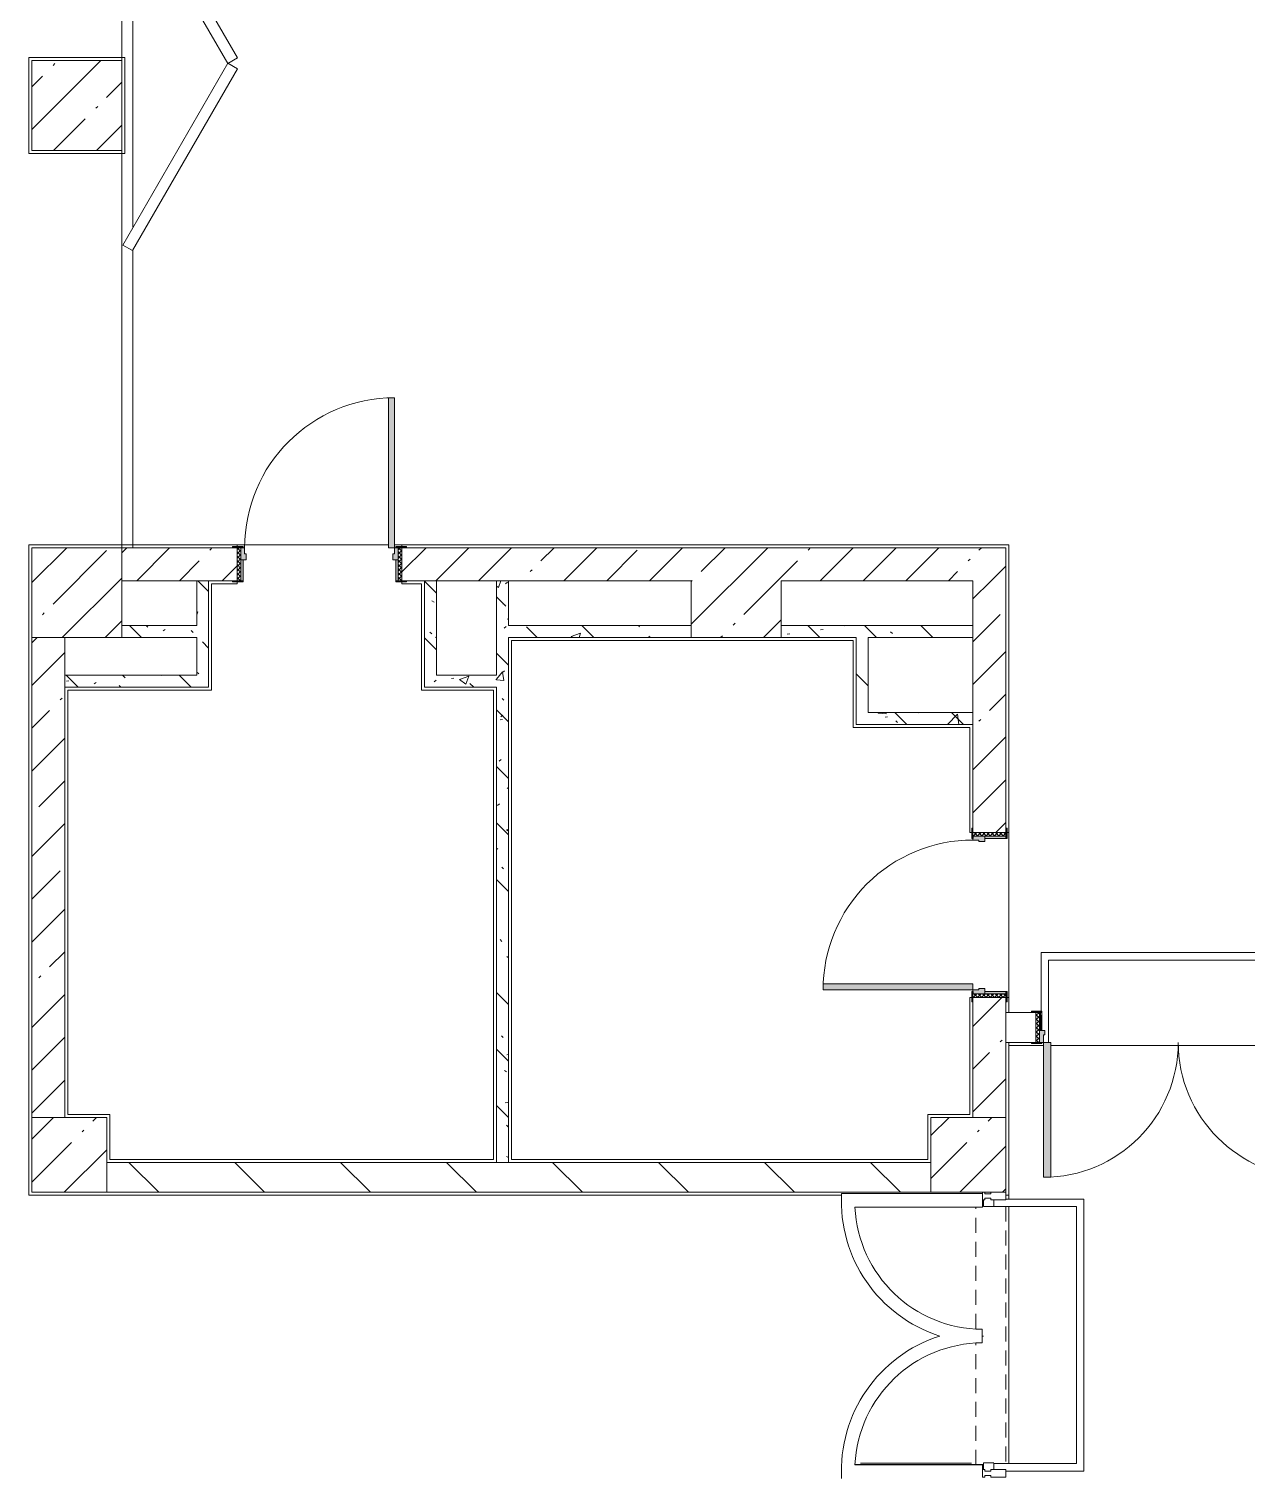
# Model space of a CAD drawing. Header units: millimetres. Extents: x 35787 to 244346, y -8553 to 29000.
# Drawn here: x 131026 to 139156, y 9040 to 18661 of the extents above; entities that cross this region are included whole.
import ezdxf

# ---------------------------------------------------------------- set-up
doc = ezdxf.new("R2010")
doc.units = ezdxf.units.MM
doc.linetypes.add('200_ШТРИХ__ш1_п0_6_', pattern=[160, 100, -60])
for name, color, linetype, lineweight, true_color in [('A-DETL-GENF-7', 7, 'Continuous', 5, 0xaaaaaa), ('A-DOOR-3', 7, 'Continuous', 5, 0xaaaaaa), ('A-DOOR-4', 7, 'Continuous', 5, 0xe2e2e2), ('A-DOOR-FRAM-3', 7, 'Continuous', 5, 0xe2e2e2), ('A-DOOR-FRAM-4', 7, 'Continuous', 5, 0xaaaaaa), ('A-FLOR-2', 7, 'Continuous', 5, 0xaaaaaa), ('I-WALL-8', 7, 'Continuous', 5, 0x787878)]:
    doc.layers.add(name, color=color, linetype=linetype, lineweight=lineweight, true_color=true_color)
for name, color, linetype, lineweight in [('A-DETL-MBND-1', 7, '200_ШТРИХ__ш1_п0_6_', 9), ('A-GLAZ-CWMG-2', 7, 'Continuous', 5), ('A-WALL', 7, 'Continuous', 9), ('I-WALL-7', 7, 'Continuous', 5), ('S-COLS-1', 7, 'Continuous', 5)]:
    doc.layers.add(name, color=color, linetype=linetype, lineweight=lineweight)
pattern_1 = [(45, (117336.4, 0), (-285.123, 285.123), []), (45, (117621.53, 0), (-285.123, 285.123), [504.031, -100.806, 16.764, -84.042])]
pattern_2 = [(135, (117336.4, 0), (-353.553, -353.553), [])]
pattern_3 = [(135, (1751.41, 174.685), (-14.14214, -14.14214), []), (225, (1751.41, 174.685), (14.14214, -14.14214), [])]
pattern_4 = [(45, (-371.384, 174.685), (-14.1421, 14.1421), []), (135, (-371.384, 174.685), (-14.1421, -14.1421), [])]
pattern_5 = [(135, (117336.4, 0), (-377.171, -377.171), [533.4, -88.9, 17.78, -88.9]), (135, (117336.4, 376.94), (-377.171, -377.171), []), (50, (117336.4, 0), (637.645, -55.787), [66.675, -733.425]), (355, (117336.4, 0), (-123.35, 668.7), [53.34, -586.74]), (100.451, (117389.54, -4.65), (514.299, 612.908), [56.665, -623.315]), (46.184, (117336.4, 177.8), (948.776, -147.15), [100.012, -1100.137]), (96.636, (117415.5, 165.5), (830.91, 865.997), [84.998, -934.973]), (351.184, (117336.4, 177.8), (830.918, 865.99), [80.01, -880.11]), (21, (117425.3, 133.35), (530.651, -357.928), [66.675, -733.425]), (326, (117425.3, 133.35), (216.308, 644.658), [53.34, -586.74]), (71.451, (117469.5, 103.5), (746.96, 286.724), [56.665, -623.315]), (37.5, (117336.4, 0), (10.8105, 295.9426), [16.764, -562.864, 16.764, -578.866, -588.962]), (37.5, (117336.4, 0), (10.8105, 295.9426), [-1175.258, 16.764, -572.198]), (7.5, (117336.4, 0), (233.869, 350.6318), [16.764, -322.834, 16.764, -549.529, -224.472]), (7.5, (117336.4, 0), (233.869, 350.6318), [-905.891, 16.764, -207.708]), (327.5, (117138.16, 0), (474.5678, -20.0513), [16.764, -205.486, 16.764, -676.656, -920.115]), (327.5, (117138.16, 0), (474.5678, -20.0513), [-915.67, 16.764, -903.351]), (317.5, (117049.26, 0), (518.452, 88.9934), [16.764, -272.161, 16.764, -443.738, -653.415]), (317.5, (117049.26, 0), (518.452, 88.9934), [-749.427, 16.764, -636.651])]

# ---------------------------------------------------------------- blocks, each defined once
blk = doc.blocks.new('BSC_Колонна _Прямоугольная - 600х600-V74-1_2_2_птичка')
at = {"layer": 'S-COLS-1'}
h = blk.add_hatch(dxfattribs=at)
h.set_pattern_fill('FP_100', color=256, style=0, pattern_type=2)
h.set_pattern_definition([(45, (-14010, -14900), (-285.123, 285.123), []), (45, (-13724.88, -14900), (-285.123, 285.123), [504.031, -100.806, 16.764, -84.042])])
h.paths.add_polyline_path([(220, -300), (300, -300), (300, 300), (-300, 300), (-300, -300), (-80, -300)])
for p, q in [((300, 300), (-300, 300)), ((-300, 300), (-300, -300)), ((300, -300), (300, 300)), ((-300, -300), (300, -300))]:
    blk.add_line(p, q, dxfattribs=at)
blk = doc.blocks.new('BSC_Колонна _Прямоугольная - 600х600-23295697-1_2_2_птичка')
at = {"layer": 'S-COLS-1'}
h = blk.add_hatch(dxfattribs=at)
h.set_pattern_fill('FP_101', color=256, style=0, pattern_type=2)
h.set_pattern_definition([(45, (-14010, -18150), (-285.123, 285.123), []), (45, (-13724.88, -18150), (-285.123, 285.123), [504.031, -100.806, 16.764, -84.042])])
h.paths.add_polyline_path([(-300, -300), (300, -300), (300, 300), (-300, 300), (-300, 281.5)])
for p, q in [((300, 300), (-300, 300)), ((-300, 300), (-300, -300)), ((300, -300), (300, 300)), ((-300, -300), (300, -300))]:
    blk.add_line(p, q, dxfattribs=at)
blk = doc.blocks.new('Дверь_Витражная_остекление_ - ДВН_CОШ в витраже-31920700-1_2_2_птичка')
at = {"layer": 'A-DETL-GENF-7'}
for p, q in [((-855, 60), (-855, -10)), ((855, 60), (855, -10)), ((-865, -10), (-900, -10)), ((-865, -10), (-900, -10)), ((-855, -10), (-900, -10)), ((-865, -17), (-865, -10)), ((-865, -17), (-865, -10)), ((855, -10), (900, -10)), ((856, -830), (856, -90)), ((865, -10), (900, -10)), ((865, -867), (865, -10)), ((865, -10), (865, -867)), ((900, -10), (865, -10))]:
    blk.add_line(p, q, dxfattribs=at)
at = {"layer": 'A-DOOR-3'}
for centre, radius, start, end in [((-910, -10), 920, 359.49349, 0), ((910, -10), 900, 180, 180.51777)]:
    blk.add_arc(centre, radius, start, end, dxfattribs=at)
blk = doc.blocks.new('Прямоугольный импост - Импост структурный с накладкой - 160мм Темный-31915521-1_2_2_птичка')
at = {"layer": 'A-GLAZ-CWMG-2'}
for p, q in [((-25, 17), (25, 17)), ((-15, 0), (-25, 0)), ((-15, -40), (-15, 0)), ((25, 0), (15, 0)), ((15, 0), (15, -40)), ((25, 17), (25, 0)), ((-25, -40), (-15, -40)), ((15, -40), (25, -40)), ((25, -40), (25, -140)), ((25, -140), (-25, -140))]:
    blk.add_line(p, q, dxfattribs=at)
blk = doc.blocks.new('Прямоугольный импост - Импост структурный с накладкой - 160мм Темный-30755591-1_2_2_птичка')
at = {"layer": 'A-GLAZ-CWMG-2'}
for p, q in [((-25, 0), (-25, 17)), ((-25, 17), (25, 17)), ((-15, 0), (-25, 0)), ((-15, -40), (-15, 0)), ((25, 0), (15, 0)), ((15, 0), (15, -40)), ((25, 17), (25, 0)), ((-25, -140), (-25, -40)), ((-25, -40), (-15, -40)), ((15, -40), (25, -40)), ((25, -40), (25, -140)), ((25, -140), (-25, -140))]:
    blk.add_line(p, q, dxfattribs=at)
blk = doc.blocks.new('110_Дверь_СКБ_1Ст_Внутренняя1 - Д-13 1100x2100h_кладовая-33288301-1_2_2_птичка')
at = {"layer": 'A-DOOR-3'}
h = blk.add_hatch(dxfattribs=at)
h.set_pattern_fill('FP_51', color=256, style=0, pattern_type=2)
h.set_pattern_definition(pattern_3)
h.paths.add_polyline_path([(537.5, -110), (562.5, -110), (562.5, 110), (537.5, 110), (537.5, 6.5)])
at = {"layer": 'A-DOOR-4'}
h = blk.add_hatch(color=256, dxfattribs=at)
h.paths.add_polyline_path([(533.2, 30), (537.5, 30), (537.5, 110), (512.5, 110), (512.5, 70), (502.5, 70), (502.5, 30), (522.5, 30)])
h.paths.add_polyline_path([(-512.5, 30), (-477.5, 30), (-477.5, 70), (-487.5, 70), (-487.5, 110), (-512.5, 110)])
at = {"layer": 'A-DOOR-FRAM-3'}
for points in [[(472.5, 110), (512.5, 110), (512.5, 1110), (472.5, 1110), (472.5, 130)], [(-512.5, 110), (-497.5, 110), (-497.5, 118), (-567.5, 118), (-567.5, 110), (-537.5, 110)], [(562.5, 110), (592.5, 110), (592.5, 118), (522.5, 118), (522.5, 110), (546.8, 110)], [(-497.5, -110), (-497.5, 30), (-512.5, 30), (-512.5, -110)], [(537.5, -110), (533.2, 30), (522.5, 30), (522.5, -110)], [(-497.5, -118), (-497.5, -110), (-567.5, -114), (-567.5, -118), (-537.5, -118)], [(581.8, -118), (592.5, -118), (592.5, -110), (522.5, -110), (522.5, -118), (562.5, -118)]]:
    blk.add_hatch(color=256, dxfattribs=at).paths.add_polyline_path(points)
at = {"layer": 'A-DOOR-FRAM-4'}
h = blk.add_hatch(dxfattribs=at)
h.set_pattern_fill('FP_52', color=256, style=0, pattern_type=2)
h.set_pattern_definition(pattern_4)
h.paths.add_polyline_path([(-512.5, -110), (-512.5, 110), (-537.5, 110), (-537.5, -110)])
at = {"layer": 'A-DOOR-3'}
for p, q in [((512.5, 1110), (472.5, 1110)), ((472.5, 1110), (472.5, 110)), ((512.5, 110), (512.5, 1110)), ((472.5, 110), (512.5, 110))]:
    blk.add_line(p, q, dxfattribs=at)
blk.add_arc((512.5, 110), 1000, 90, 180, dxfattribs=at)
at = {"layer": 'A-DOOR-FRAM-4'}
for p, q in [((-497.5, 118), (-567.5, 118)), ((-567.5, 118), (-567.5, 110)), ((-567.5, 110), (-497.5, 110)), ((-512.5, 110), (-537.5, 110)), ((-537.5, 110), (-537.5, -110)), ((-487.5, 110), (-512.5, 110)), ((-512.5, 110), (-512.5, 30)), ((-512.5, -110), (-512.5, 110)), ((-497.5, 110), (-512.5, 110)), ((-512.5, 110), (-512.5, 109)), ((-512.5, 109), (-497.5, 109)), ((-497.5, 110), (-497.5, 118)), ((-497.5, 109), (-497.5, 110)), ((-487.5, 70), (-487.5, 110)), ((512.5, 110), (512.5, 70)), ((537.5, 110), (512.5, 110)), ((592.5, 118), (522.5, 118)), ((522.5, 118), (522.5, 110)), ((537.5, 110), (522.5, 110)), ((522.5, 110), (522.5, 109)), ((522.5, 110), (592.5, 110)), ((522.5, 109), (537.5, 109)), ((537.5, 30), (537.5, 110)), ((562.5, 110), (537.5, 110)), ((537.5, 110), (537.5, -110)), ((537.5, 109), (537.5, 110)), ((562.5, -110), (562.5, 110)), ((592.5, 110), (592.5, 118)), ((-512.5, 30), (-477.5, 30)), ((-497.5, 30), (-512.5, 30)), ((-512.5, 30), (-512.5, -110)), ((-497.5, -110), (-497.5, 30)), ((-477.5, 70), (-487.5, 70)), ((-477.5, 30), (-477.5, 70)), ((512.5, 70), (502.5, 70)), ((502.5, 70), (502.5, 30)), ((502.5, 30), (537.5, 30)), ((537.5, 30), (522.5, 30)), ((522.5, 30), (522.5, -110)), ((537.5, -110), (537.5, 30)), ((-497.5, -110), (-567.5, -110)), ((-567.5, -110), (-567.5, -118)), ((-567.5, -118), (-497.5, -118)), ((-537.5, -110), (-512.5, -110)), ((-512.5, -110), (-497.5, -110)), ((-497.5, -118), (-497.5, -110)), ((522.5, -110), (537.5, -110)), ((592.5, -110), (522.5, -110)), ((522.5, -110), (522.5, -118)), ((522.5, -118), (592.5, -118)), ((537.5, -110), (562.5, -110)), ((592.5, -118), (592.5, -110))]:
    blk.add_line(p, q, dxfattribs=at)
blk = doc.blocks.new('DOR__перегородка__Прямоугольная - ТП-2_ Вн_ДПГ_9480х4200h_2-23998078-1_2_2_птичка')
at = {"layer": 'A-DOOR-3'}
for p, q in [((0, 0), (2650, 0)), ((3250, 0), (6400, 0)), ((7000, 0), (9480, 0)), ((0, -75), (1987.4, -75)), ((2137.4, -75), (4324.5, -75)), ((4474.5, -75), (4486.7, -75)), ((4636.7, -75), (6823.8, -75)), ((6973.8, -75), (6985, -75)), ((7135, -75), (9323.2, -75)), ((9105.2, -200.9), (9105.2, -75)), ((9180.2, -157.6), (9180.2, -75)), ((9255.2, -114.3), (9255.2, -75)), ((9473.2, -75), (9480, -75)), ((9330.2, -1474.2), (9330.2, -157.6)), ((9405.2, -1474.2), (9405.2, -114.3)), ((9105.2, -1474.2), (9105.2, -287.5)), ((9180.2, -1474.2), (9180.2, -244.2)), ((9255.2, -1474.2), (9255.2, -200.9)), ((9480, -1474.2), (9480, -450)), ((9105.2, -1474.2), (9480, -1474.2))]:
    blk.add_line(p, q, dxfattribs=at)
at = {"layer": 'A-DOOR-FRAM-4'}
for p, q in [((2019.1, -6.7), (1981.6, -71.7)), ((1981.6, -71.7), (3193.9, -771.8)), ((3231.5, -706.9), (2019.1, -6.7)), ((4442.7, -6.7), (3230.4, -706.9)), ((3267.9, -771.8), (4480.3, -71.7)), ((4480.3, -71.7), (4442.7, -6.7)), ((4518.4, -6.7), (4480.9, -71.7)), ((4480.9, -71.7), (5693.3, -771.8)), ((5730.8, -706.9), (4518.4, -6.7)), ((6942.1, -6.7), (5729.7, -706.9)), ((5767.3, -771.8), (6979.6, -71.7)), ((6979.6, -71.7), (6942.1, -6.7)), ((7016.7, -6.7), (6979.2, -71.7)), ((6979.2, -71.7), (8191.6, -771.8)), ((8229.1, -706.9), (7016.7, -6.7)), ((9441.4, -6.7), (8229.1, -706.9)), ((8266.6, -771.8), (9478.9, -71.7)), ((9478.9, -71.7), (9441.4, -6.7)), ((3193.9, -771.8), (3231.5, -706.9)), ((3230.4, -706.9), (3267.9, -771.8)), ((5693.3, -771.8), (5730.8, -706.9)), ((5729.7, -706.9), (5767.3, -771.8)), ((8191.6, -771.8), (8229.1, -706.9)), ((8229.1, -706.9), (8266.6, -771.8))]:
    blk.add_line(p, q, dxfattribs=at)
blk = doc.blocks.new('110_Дверь_СКБ_1Ст_Внутренняя1 - Д-4к_п__1100x2100h_Артистические EI30-23985503-1_2_2_птичка')
at = {"layer": 'A-DOOR-3'}
h = blk.add_hatch(dxfattribs=at)
h.set_pattern_fill('FP_51', color=256, style=0, pattern_type=2)
h.set_pattern_definition(pattern_3)
h.paths.add_polyline_path([(537.5, 102.1), (537.5, -110), (562.5, -110), (562.5, 110), (537.5, 110)])
at = {"layer": 'A-DOOR-4'}
h = blk.add_hatch(color=256, dxfattribs=at)
h.paths.add_polyline_path([(-512.5, 30), (-477.5, 30), (-477.5, 70), (-487.5, 70), (-487.5, 110), (-512.5, 110)])
h.paths.add_polyline_path([(502.5, 54), (502.5, 30), (537.5, 30), (537.5, 110), (512.5, 110), (508.7, 70), (502.5, 70), (502.5, 63.1)])
at = {"layer": 'A-DOOR-FRAM-3'}
for points in [[(-487.5, 704.8), (-487.5, 110), (-447.5, 110), (-447.5, 1110), (-487.5, 1110)], [(-567.5, 117), (-567.5, 110), (-497.5, 110), (-497.5, 118), (-567.5, 118)], [(522.5, 118), (522.5, 110), (592.5, 110), (592.5, 118), (537.5, 118)], [(-512.5, -110), (-497.5, -110), (-497.5, 30), (-512.5, 30)], [(522.5, -110), (537.5, -110), (537.5, 30), (522.5, 30)], [(-567.5, -118), (-497.5, -118), (-497.5, -110), (-567.5, -110)], [(522.5, -110), (522.5, -118), (592.5, -118), (592.5, -110), (537.5, -110)]]:
    blk.add_hatch(color=256, dxfattribs=at).paths.add_polyline_path(points)
at = {"layer": 'A-DOOR-FRAM-4'}
h = blk.add_hatch(dxfattribs=at)
h.set_pattern_fill('FP_52', color=256, style=0, pattern_type=2)
h.set_pattern_definition(pattern_4)
h.paths.add_polyline_path([(-537.5, -110), (-512.5, -110), (-512.5, 110), (-537.5, 110)])
at = {"layer": 'A-DOOR-3'}
for p, q in [((-487.5, 1110), (-487.5, 110)), ((-447.5, 1110), (-487.5, 1110)), ((-447.5, 110), (-447.5, 1110)), ((-487.5, 110), (-447.5, 110))]:
    blk.add_line(p, q, dxfattribs=at)
blk.add_arc((-487.5, 110), 1000, 360, 90, dxfattribs=at)
at = {"layer": 'A-DOOR-FRAM-4'}
for p, q in [((-497.5, 118), (-567.5, 118)), ((-567.5, 118), (-567.5, 110)), ((-567.5, 110), (-497.5, 110)), ((-512.5, 110), (-537.5, 110)), ((-537.5, 110), (-537.5, -110)), ((-487.5, 110), (-512.5, 110)), ((-512.5, 110), (-512.5, 30)), ((-512.5, -110), (-512.5, 110)), ((-497.5, 110), (-512.5, 110)), ((-512.5, 110), (-512.5, 109)), ((-512.5, 109), (-497.5, 109)), ((-497.5, 110), (-497.5, 118)), ((-497.5, 109), (-497.5, 110)), ((-487.5, 70), (-487.5, 110)), ((512.5, 110), (512.5, 70)), ((537.5, 110), (512.5, 110)), ((592.5, 118), (522.5, 118)), ((522.5, 118), (522.5, 110)), ((537.5, 110), (522.5, 110)), ((522.5, 110), (522.5, 109)), ((522.5, 110), (592.5, 110)), ((522.5, 109), (537.5, 109)), ((537.5, 30), (537.5, 110)), ((562.5, 110), (537.5, 110)), ((537.5, 110), (537.5, -110)), ((537.5, 109), (537.5, 110)), ((562.5, -110), (562.5, 110)), ((592.5, 110), (592.5, 118)), ((-512.5, 30), (-477.5, 30)), ((-497.5, 30), (-512.5, 30)), ((-512.5, 30), (-512.5, -110)), ((-497.5, -110), (-497.5, 30)), ((-477.5, 70), (-487.5, 70)), ((-477.5, 30), (-477.5, 70)), ((512.5, 70), (502.5, 70)), ((502.5, 70), (502.5, 30)), ((502.5, 30), (537.5, 30)), ((537.5, 30), (522.5, 30)), ((522.5, 30), (522.5, -110)), ((537.5, -110), (537.5, 30)), ((-497.5, -110), (-567.5, -110)), ((-567.5, -110), (-567.5, -118)), ((-567.5, -118), (-497.5, -118)), ((-537.5, -110), (-512.5, -110)), ((-512.5, -110), (-497.5, -110)), ((-497.5, -118), (-497.5, -110)), ((522.5, -110), (537.5, -110)), ((592.5, -110), (522.5, -110)), ((522.5, -110), (522.5, -118)), ((522.5, -118), (592.5, -118)), ((537.5, -110), (562.5, -110)), ((592.5, -118), (592.5, -110))]:
    blk.add_line(p, q, dxfattribs=at)
blk = doc.blocks.new('BSC_Колонна _Прямоугольная - 500х500-V123-1_2_2_птичка')
at = {"layer": 'S-COLS-1'}
h = blk.add_hatch(dxfattribs=at)
h.set_pattern_fill('FP_140', color=256, style=0, pattern_type=2)
h.set_pattern_definition([(45, (-19960, -11150), (-285.123, 285.123), []), (45, (-19674.88, -11150), (-285.123, 285.123), [504.031, -100.806, 16.764, -84.042])])
h.paths.add_polyline_path([(250, -250), (250, 250), (-250, 250), (-250, -250)])
for p, q in [((250, 250), (-250, 250)), ((-250, 250), (-250, -250)), ((250, -250), (250, 250)), ((-250, -250), (250, -250))]:
    blk.add_line(p, q, dxfattribs=at)
blk = doc.blocks.new('110_Дверь_СКБ_2Ст - Д-10 1800x2100h_Актовый зал EI30-23435156-1_2_2_птичка')
at = {"layer": 'A-DOOR-3'}
h = blk.add_hatch(dxfattribs=at)
h.set_pattern_fill('FP_144', color=256, style=0, pattern_type=2)
h.set_pattern_definition([(135, (1351.41, 164.685), (-14.1421, -14.1421), []), (225, (1351.41, 164.685), (14.1421, -14.1421), [])])
h.paths.add_polyline_path([(962.5, 100), (937.5, 100), (937.5, -100), (962.5, -100)])
at = {"layer": 'A-DOOR-4'}
for points in [[(-887.5, 1000), (-887.5, 100), (-837.5, 100), (-837.5, 1000)], [(862.5, 1000), (862.5, 100), (912.5, 100), (912.5, 1000)]]:
    blk.add_hatch(color=256, dxfattribs=at).paths.add_polyline_path(points)
h = blk.add_hatch(color=256, dxfattribs=at)
h.paths.add_polyline_path([(937.5, 100), (912.5, 100), (912.5, 50), (902.5, 50), (902.5, 20), (937.5, 20)])
h.paths.add_polyline_path([(-887.5, 100), (-912.5, 100), (-912.5, 20), (-877.5, 20), (-882.7, 50), (-887.5, 50)])
at = {"layer": 'A-DOOR-FRAM-3'}
for points in [[(-937.5, 108), (-967.5, 108), (-967.5, 100), (-897.5, 100), (-897.5, 108), (-916.5, 108)], [(962.5, 108), (922.5, 108), (927.9, 100), (992.5, 100), (992.5, 108)], [(-912.5, 20), (-912.5, -100), (-897.5, -100), (-897.5, 20)], [(927.9, 20), (922.5, 20), (927.9, -100), (937.5, -100), (937.5, 20)], [(-897.5, -100), (-967.5, -100), (-967.5, -108), (-897.5, -108)], [(922.5, -100), (927.9, -108), (992.5, -108), (992.5, -100), (927.9, -100)]]:
    blk.add_hatch(color=256, dxfattribs=at).paths.add_polyline_path(points)
at = {"layer": 'A-DOOR-FRAM-4'}
h = blk.add_hatch(dxfattribs=at)
h.set_pattern_fill('FP_145', color=256, style=0, pattern_type=2)
h.set_pattern_definition([(45, (-771.384, 164.685), (-14.1421, 14.1421), []), (135, (-771.384, 164.685), (-14.1421, -14.1421), [])])
h.paths.add_polyline_path([(-912.5, 100), (-937.5, 100), (-937.5, -100), (-912.5, -100)])
at = {"layer": 'A-DOOR-3'}
for p, q in [((-887.5, 1000), (-887.5, 100)), ((-837.5, 1000), (-887.5, 1000)), ((-837.5, 100), (-837.5, 1000)), ((912.5, 1000), (862.5, 1000)), ((862.5, 1000), (862.5, 100)), ((912.5, 100), (912.5, 1000)), ((-887.5, 100), (-837.5, 100)), ((862.5, 100), (912.5, 100))]:
    blk.add_line(p, q, dxfattribs=at)
for centre, start, end in [((-887.5, 100), 0, 90), ((912.5, 100), 90, 180)]:
    blk.add_arc(centre, 900, start, end, dxfattribs=at)
at = {"layer": 'A-DOOR-FRAM-4'}
for p, q in [((-897.5, 108), (-967.5, 108)), ((-967.5, 108), (-967.5, 100)), ((-967.5, 100), (-897.5, 100)), ((-912.5, 100), (-937.5, 100)), ((-937.5, 100), (-937.5, -100)), ((-887.5, 100), (-912.5, 100)), ((-912.5, 100), (-912.5, 20)), ((-912.5, -100), (-912.5, 100)), ((-897.5, 100), (-897.5, 108)), ((-887.5, 50), (-887.5, 100)), ((912.5, 100), (912.5, 50)), ((937.5, 100), (912.5, 100)), ((992.5, 108), (922.5, 108)), ((922.5, 108), (922.5, 100)), ((922.5, 100), (992.5, 100)), ((937.5, 20), (937.5, 100)), ((962.5, 100), (937.5, 100)), ((937.5, 100), (937.5, -100)), ((962.5, -100), (962.5, 100)), ((992.5, 100), (992.5, 108)), ((-912.5, 20), (-877.5, 20)), ((-897.5, 20), (-912.5, 20)), ((-912.5, 20), (-912.5, -100)), ((-897.5, -100), (-897.5, 20)), ((-877.5, 50), (-887.5, 50)), ((-877.5, 20), (-877.5, 50)), ((912.5, 50), (902.5, 50)), ((902.5, 50), (902.5, 20)), ((902.5, 20), (937.5, 20)), ((937.5, 20), (922.5, 20)), ((922.5, 20), (922.5, -100)), ((937.5, -100), (937.5, 20)), ((-897.5, -100), (-967.5, -100)), ((-967.5, -100), (-967.5, -108)), ((-967.5, -108), (-897.5, -108)), ((-937.5, -100), (-912.5, -100)), ((-912.5, -100), (-897.5, -100)), ((-897.5, -108), (-897.5, -100)), ((922.5, -100), (937.5, -100)), ((992.5, -100), (922.5, -100)), ((922.5, -100), (922.5, -108)), ((922.5, -108), (992.5, -108)), ((937.5, -100), (962.5, -100)), ((992.5, -108), (992.5, -100))]:
    blk.add_line(p, q, dxfattribs=at)
blk = doc.blocks.new('BSC_Колонна _Прямоугольная - 500х500-V143-1_2_2_птичка')
at = {"layer": 'S-COLS-1'}
h = blk.add_hatch(dxfattribs=at)
h.set_pattern_fill('FP_155', color=256, style=0, pattern_type=2)
h.set_pattern_definition([(45, (-13960, -11150), (-285.123, 285.123), []), (45, (-13674.88, -11150), (-285.123, 285.123), [504.031, -100.806, 16.764, -84.042])])
h.paths.add_polyline_path([(-250, -250), (250, -250), (250, 250), (-250, 247.8), (-250, -206.3)])
for p, q in [((250, 250), (-250, 250)), ((-250, 250), (-250, -250)), ((250, -250), (250, 250)), ((-250, -250), (250, -250))]:
    blk.add_line(p, q, dxfattribs=at)
blk = doc.blocks.new('BSC_Колонна _Прямоугольная - 500х500-V160-1_2_2_птичка')
at = {"layer": 'S-COLS-1'}
for p, q in [((250, 250), (-250, 250)), ((-250, 250), (-250, -250)), ((250, -250), (250, 250)), ((-250, -250), (250, -250))]:
    blk.add_line(p, q, dxfattribs=at)
blk = doc.blocks.new('Прямоугольный импост - Импост структурный с накладкой - 160мм-31915517-1_2_2_птичка')
at = {"layer": 'A-GLAZ-CWMG-2'}
for p, q in [((0, 17), (-50, 17)), ((-50, 17), (-50, 0)), ((-50, 0), (-40, 0)), ((-40, 0), (-40, -40)), ((-10, -40), (-10, 0)), ((-10, 0), (0, 0)), ((-40, -40), (-50, -40)), ((-50, -40), (-50, -140)), ((0, -40), (-10, -40)), ((-50, -140), (0, -140))]:
    blk.add_line(p, q, dxfattribs=at)

msp = doc.modelspace()

# ---------------------------------------------------------------- hatches: boundary and pattern name
at = {"layer": 'I-WALL-7'}
h = msp.add_hatch(dxfattribs=at)
h.set_pattern_fill('FP_92', color=256, style=0, pattern_type=2)
h.set_pattern_definition(pattern_1)
h.paths.add_polyline_path([(133546.4, 14980), (135446.7, 14980), (135446.7, 15200), (133516.4, 15200), (133516.4, 14980), (133534.5, 14980)])
h.paths.add_polyline_path([(137326.4, 14980), (137546.4, 14980), (137546.4, 15200), (136046.7, 15200), (136046.7, 14980), (136731.6, 14980)])
h.paths.add_polyline_path([(132146.4, 14980), (132416.4, 14980), (132416.4, 15200), (131646.4, 15200), (131646.4, 14980), (131666.4, 14980)])
h = msp.add_hatch(dxfattribs=at)
h.set_pattern_fill('FP_92', color=256, style=0, pattern_type=2)
h.set_pattern_definition(pattern_1)
h.paths.add_polyline_path([(137326.4, 11400), (137546.4, 11400), (137546.4, 12200), (137326.4, 12200), (137326.4, 11452.4)])
h.paths.add_polyline_path([(137546.4, 13300), (137546.4, 14980), (137326.4, 14980), (137326.4, 13300)])
h = msp.add_hatch(dxfattribs=at)
h.set_pattern_fill('FP_92', color=256, style=0, pattern_type=2)
h.set_pattern_definition(pattern_1)
h.paths.add_polyline_path([(131046.4, 11400), (131266.4, 11400), (131266.4, 14600), (131046.4, 14600), (131046.4, 11420)])
h = msp.add_hatch(dxfattribs=at)
h.set_pattern_fill('FP_98', color=256, style=0, pattern_type=2)
h.set_pattern_definition(pattern_2)
h.paths.add_polyline_path([(139676.4, 11900), (139926.4, 11900), (139926.4, 12100), (139646.4, 12100), (139646.4, 11900)])
h.paths.add_polyline_path([(137566.4, 11900), (137746.4, 11900), (137746.4, 12100), (137546.4, 12100), (137546.4, 11900)])
h = msp.add_hatch(dxfattribs=at)
h.set_pattern_fill('FP_98', color=256, style=0, pattern_type=2)
h.set_pattern_definition(pattern_2)
h.paths.add_polyline_path([(131546.4, 10900), (137046.4, 10900), (137046.4, 11100), (131546.4, 11100), (131546.4, 10994)])
at = {"layer": 'I-WALL-8'}
h = msp.add_hatch(dxfattribs=at)
h.set_pattern_fill('FP_112', color=256, style=0, pattern_type=2)
h.set_pattern_definition(pattern_5)
h.paths.add_polyline_path([(132226.4, 14350), (132226.4, 14980), (132146.4, 14976), (132146.4, 14350)])
h = msp.add_hatch(dxfattribs=at)
h.set_pattern_fill('FP_112', color=256, style=0, pattern_type=2)
h.set_pattern_definition(pattern_5)
h.paths.add_polyline_path([(133666.4, 14350), (133746.4, 14350), (133746.4, 14980), (133666.4, 14980), (133666.4, 14960)])
h = msp.add_hatch(dxfattribs=at)
h.set_pattern_fill('FP_112', color=256, style=0, pattern_type=2)
h.set_pattern_definition(pattern_5)
h.paths.add_polyline_path([(134226.4, 11100), (134226.4, 14980), (134146.4, 14980), (134146.4, 11100)])
h = msp.add_hatch(dxfattribs=at)
h.set_pattern_fill('FP_112', color=256, style=0, pattern_type=2)
h.set_pattern_definition(pattern_5)
h.paths.add_polyline_path([(132146.4, 14600), (132146.4, 14680), (131646.4, 14680), (131646.4, 14600)])
h = msp.add_hatch(dxfattribs=at)
h.set_pattern_fill('FP_112', color=256, style=0, pattern_type=2)
h.set_pattern_definition(pattern_5)
h.paths.add_polyline_path([(134226.4, 14600), (135446.4, 14600), (135446.4, 14680), (134226.4, 14680)])
h = msp.add_hatch(dxfattribs=at)
h.set_pattern_fill('FP_112', color=256, style=0, pattern_type=2)
h.set_pattern_definition(pattern_5)
h.paths.add_polyline_path([(137326.4, 14600), (137326.4, 14680), (136046.7, 14680), (136046.7, 14600), (136731.6, 14600)])
h = msp.add_hatch(dxfattribs=at)
h.set_pattern_fill('FP_112', color=256, style=0, pattern_type=2)
h.set_pattern_definition(pattern_5)
h.paths.add_polyline_path([(136626.4, 14020), (136626.4, 14600), (136546.4, 14600), (136546.4, 14020)])
h = msp.add_hatch(dxfattribs=at)
h.set_pattern_fill('FP_112', color=256, style=0, pattern_type=2)
h.set_pattern_definition(pattern_5)
h.paths.add_polyline_path([(131646.4, 14270), (132226.4, 14270), (132226.4, 14350), (131266.4, 14350), (131266.4, 14270), (131566.4, 14270)])
h = msp.add_hatch(dxfattribs=at)
h.set_pattern_fill('FP_112', color=256, style=0, pattern_type=2)
h.set_pattern_definition(pattern_5)
h.paths.add_polyline_path([(133746.4, 14270), (134146.4, 14270), (134146.4, 14350), (133666.4, 14350), (133666.4, 14270), (133674.7, 14270)])
h = msp.add_hatch(dxfattribs=at)
h.set_pattern_fill('FP_112', color=256, style=0, pattern_type=2)
h.set_pattern_definition(pattern_5)
h.paths.add_polyline_path([(137326.4, 14020), (137326.4, 14100), (136626.4, 14100), (136626.4, 14020), (137306.4, 14020)])
at = {"layer": 'S-COLS-1'}
h = msp.add_hatch(dxfattribs=at)
h.set_pattern_fill('FP_92', color=256, style=0, pattern_type=2)
h.set_pattern_definition(pattern_1)
h.paths.add_polyline_path([(135446.7, 14600), (136046.7, 14600), (136046.7, 15200), (135446.7, 15200), (135446.7, 14980)])

# ---------------------------------------------------------------- linework, layer by layer
at = {"layer": 'A-DETL-MBND-1'}
for p, q in [((137346.4, 9989), (137346.4, 10801.3)), ((137546.4, 10805.2), (137546.4, 9090)), ((137346.4, 9081.3), (137346.4, 9893.6))]:
    msp.add_line(p, q, dxfattribs=at)
at = {"layer": 'A-FLOR-2'}
for p, q in [((131026.4, 17830), (131026.4, 18470)), ((131026.4, 18470), (131666.4, 18470)), ((131666.4, 18470), (131666.4, 17830)), ((131666.4, 17830), (131026.4, 17830)), ((131026.4, 10880), (131026.4, 15220)), ((131026.4, 15220), (133426.4, 15220)), ((132416.4, 15220), (132416.4, 15208)), ((133466.4, 15220), (137566.4, 15220)), ((133516.4, 15208), (133516.4, 15220)), ((137566.4, 15220), (137566.4, 12100)), ((132416.4, 14960), (132246.4, 14960)), ((132246.4, 14960), (132246.4, 14250)), ((132416.4, 14972), (132416.4, 14960)), ((133516.4, 14960), (133516.4, 14972)), ((133646.4, 14960), (133516.4, 14960)), ((133646.4, 14250), (133646.4, 14960)), ((136526.4, 14580), (134246.4, 14580)), ((134246.4, 14580), (134246.4, 11120)), ((136526.4, 14000), (136526.4, 14580)), ((132246.4, 14250), (131286.4, 14250)), ((131286.4, 14250), (131286.4, 11420)), ((134126.4, 14250), (133646.4, 14250)), ((134126.4, 11120), (134126.4, 14250)), ((137306.4, 14000), (136526.4, 14000)), ((137306.4, 13300), (137306.4, 14000)), ((137318.4, 13300), (137306.4, 13300)), ((137566.4, 13300), (137554.4, 13300)), ((137781.1, 12498.9), (137781.1, 12108)), ((139596.2, 12498.9), (137781.1, 12498.9)), ((137831.1, 11900), (137831.1, 12448.9)), ((137831.1, 12448.9), (139546.2, 12448.9)), ((137306.4, 11420), (137306.4, 12200)), ((137306.4, 12200), (137318.4, 12200)), ((137554.4, 12200), (137566.4, 12200)), ((137566.4, 10855.2), (137566.4, 11900)), ((137796.4, 11880), (137566.4, 11880)), ((137786.4, 11898.9), (137796.4, 11898.9)), ((139546.4, 11880), (137846.4, 11880)), ((131286.4, 11420), (131566.4, 11420)), ((131566.4, 11420), (131566.4, 11120)), ((137026.4, 11120), (137026.4, 11420)), ((137026.4, 11420), (137306.4, 11420)), ((131566.4, 11120), (134126.4, 11120)), ((134246.4, 11120), (137026.4, 11120)), ((136449.7, 10880), (131026.4, 10880)), ((137389.7, 10891.3), (136449.6, 10891.3)), ((137566.4, 10880), (137546.7, 10880)), ((136539.3, 10801.3), (137389.7, 10801.3)), ((137389.7, 10801.3), (137389.7, 10850)), ((137466.7, 10850), (137466.7, 10805.2)), ((137466.7, 10805.2), (138016.7, 10805.2)), ((138066.7, 10855.2), (137546.7, 10855.2)), ((137566.4, 10805.2), (137566.4, 9090)), ((138016.7, 10805.2), (138016.7, 9090)), ((138066.7, 9040), (138066.7, 10855.2)), ((137388.7, 9896.3), (137388.7, 9986.3)), ((137389.7, 9081.3), (136539.3, 9081.3)), ((137389.7, 9050), (137389.7, 9081.3)), ((138016.7, 9090), (137466.7, 9090)), ((137466.7, 9090), (137466.7, 9050)), ((137546.7, 9040), (138066.7, 9040))]:
    msp.add_line(p, q, dxfattribs=at)
for centre, radius, start, end in [((137393.3, 10841.3), 945, 176.96706, 252.24721), ((137393.3, 10841.3), 855, 182.68148, 269.68791), ((137393.3, 9041.3), 945, 107.75279, 183.03294), ((137393.3, 9041.3), 855, 90.31209, 177.31852)]:
    msp.add_arc(centre, radius, start, end, dxfattribs=at)
at = {"layer": 'A-WALL'}
for p, q in [((132226.4, 14980), (132146.4, 14980)), ((133746.4, 14980), (133666.4, 14980)), ((134226.4, 14980), (134146.4, 14980)), ((137326.4, 14600), (137326.4, 14680)), ((131266.4, 14350), (131266.4, 14270)), ((137326.4, 14020), (137326.4, 14100)), ((137546.4, 12100), (137546.4, 11900)), ((134146.4, 11100), (134226.4, 11100))]:
    msp.add_line(p, q, dxfattribs=at)
at = {"layer": 'I-WALL-7'}
for p, q in [((132386.4, 15200), (131646.4, 15200)), ((135446.7, 15200), (133546.4, 15200)), ((137546.4, 15200), (136046.7, 15200)), ((137546.4, 13330), (137546.4, 15200)), ((131646.4, 14980), (132146.4, 14980)), ((132146.4, 14980), (132146.4, 14680)), ((132226.4, 14270), (132226.4, 14980)), ((132226.4, 14980), (132386.4, 14980)), ((133546.4, 14980), (133666.4, 14980)), ((133666.4, 14980), (133666.4, 14270)), ((133746.4, 14350), (133746.4, 14980)), ((133746.4, 14980), (134146.4, 14980)), ((134146.4, 14980), (134146.4, 14350)), ((134226.4, 14680), (134226.4, 14980)), ((134226.4, 14980), (135446.7, 14980)), ((136046.7, 14980), (137326.4, 14980)), ((137326.4, 14980), (137326.4, 14680)), ((132146.4, 14680), (131646.4, 14680)), ((135446.4, 14680), (134226.4, 14680)), ((135446.4, 14600), (135446.4, 14680)), ((137326.4, 14680), (136046.7, 14680)), ((136046.7, 14680), (136046.7, 14600)), ((131046.4, 14600), (131046.4, 11400)), ((131266.4, 14350), (131266.4, 14600)), ((131646.4, 14600), (132146.4, 14600)), ((132146.4, 14600), (132146.4, 14350)), ((134226.4, 11100), (134226.4, 14600)), ((134226.4, 14600), (135446.4, 14600)), ((136046.7, 14600), (136546.4, 14600)), ((136546.4, 14600), (136546.4, 14020)), ((136626.4, 14600), (137326.4, 14600)), ((136626.4, 14100), (136626.4, 14600)), ((137326.4, 14600), (137326.4, 14100)), ((132146.4, 14350), (131266.4, 14350)), ((134146.4, 14350), (133746.4, 14350)), ((131266.4, 11400), (131266.4, 14270)), ((131266.4, 14270), (132226.4, 14270)), ((133666.4, 14270), (134146.4, 14270)), ((134146.4, 14270), (134146.4, 11100)), ((137326.4, 14100), (136626.4, 14100)), ((136546.4, 14020), (137326.4, 14020)), ((137326.4, 14020), (137326.4, 13330)), ((137326.4, 12170), (137326.4, 11400)), ((137546.4, 12100), (137546.4, 12170)), ((137716.4, 12100), (137546.4, 12100)), ((137546.4, 11400), (137546.4, 11900)), ((137546.4, 11900), (137716.4, 11900)), ((134146.4, 11100), (131546.4, 11100)), ((137046.4, 11100), (134226.4, 11100)), ((131546.4, 10900), (137046.4, 10900))]:
    msp.add_line(p, q, dxfattribs=at)
at = {"layer": 'S-COLS-1'}
for p, q in [((136046.7, 15200), (135446.7, 15200)), ((135446.7, 14980), (135446.7, 14600)), ((136046.7, 14600), (136046.7, 14980)), ((135446.7, 14600), (136046.7, 14600))]:
    msp.add_line(p, q, dxfattribs=at)

# ---------------------------------------------------------------- block references
at = {"layer": 'A-DOOR-3'}
for name, p, rotation in [('DOR__перегородка__Прямоугольная - ТП-2_ Вн_ДПГ_9480х4200h_2-23998078-1_2_2_птичка', (131646.4, 15200), 90.00000000000044), ('110_Дверь_СКБ_1Ст_Внутренняя1 - Д-4к_п__1100x2100h_Артистические EI30-23985503-1_2_2_птичка', (137436.4, 12737.5), 90), ('110_Дверь_СКБ_2Ст - Д-10 1800x2100h_Актовый зал EI30-23435156-1_2_2_птичка', (138708.9, 12000), 180), ('Дверь_Витражная_остекление_ - ДВН_CОШ в витраже-31920700-1_2_2_птичка', (137406.7, 9950), 269.9999999999999)]:
    msp.add_blockref(name, p, dxfattribs=dict(at, rotation=rotation))
msp.add_blockref('110_Дверь_СКБ_1Ст_Внутренняя1 - Д-13 1100x2100h_кладовая-33288301-1_2_2_птичка', (132953.9, 15090), dxfattribs=at)
at = {"layer": 'A-GLAZ-CWMG-2', "extrusion": (0, 0, -1), "rotation": 270.0000000000001}
for name, p in [('Прямоугольный импост - Импост структурный с накладкой - 160мм Темный-31915521-1_2_2_птичка', (-137406.7, 10875)), ('Прямоугольный импост - Импост структурный с накладкой - 160мм Темный-30755591-1_2_2_птичка', (-137406.7, 9025))]:
    msp.add_blockref(name, p, dxfattribs=at)
at = {"layer": 'A-GLAZ-CWMG-2', "rotation": 89.99999999999993}
msp.add_blockref('Прямоугольный импост - Импост структурный с накладкой - 160мм-31915517-1_2_2_птичка', (137406.7, 10900), dxfattribs=at)
at = {"layer": 'S-COLS-1'}
for name, p in [('BSC_Колонна _Прямоугольная - 600х600-23295697-1_2_2_птичка', (131346.4, 18150)), ('BSC_Колонна _Прямоугольная - 600х600-V74-1_2_2_птичка', (131346.4, 14900)), ('BSC_Колонна _Прямоугольная - 500х500-V143-1_2_2_птичка', (131296.4, 11150)), ('BSC_Колонна _Прямоугольная - 500х500-V123-1_2_2_птичка', (137296.4, 11150)), ('BSC_Колонна _Прямоугольная - 500х500-V160-1_2_2_птичка', (137296.4, 11150))]:
    msp.add_blockref(name, p, dxfattribs=at)

doc.saveas('drawing.dxf')
